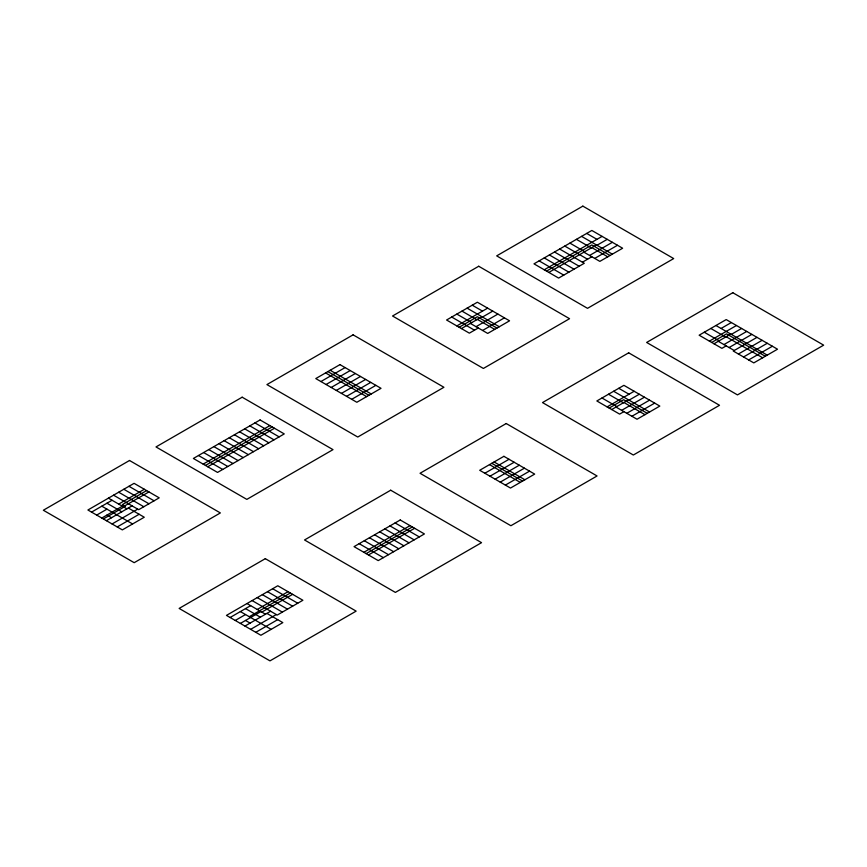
<?xml version="1.0" encoding="UTF-8"?>
<svg xmlns="http://www.w3.org/2000/svg" width="867" height="867" viewBox="0 0 867 867"><rect width="100%" height="100%" fill="white"/><g stroke="black" fill="none" stroke-linecap="round" stroke-linejoin="round"><path stroke-width="1.3" d="M91.555 512.115L112.081 500.259M320.92 381.534L345.099 367.575M96.692 515.074L106.955 509.157M118.692 504.085L144.345 489.27M326.046 384.504L350.225 370.545M146.642 490.592L122.42 504.572L125.357 506.274L103.401 518.954M101.818 518.043L122.345 506.187M123.277 506.729L148.94 491.914M331.183 387.462L355.362 373.504M203.171 464.116L269.875 425.599M106.403 520.688L132.066 505.873M205.457 465.438L272.173 426.932M544.248 269.778L602.099 236.377M336.309 390.421L360.488 376.462M546.546 271.1L591.836 244.96L610.065 255.483M207.755 466.771L274.471 428.255M112.081 523.961L137.734 509.157M548.833 272.422L596.42 244.96M456.844 325.927L487.633 308.153M596.962 245.274L607.225 239.346M341.446 393.39L365.625 379.432M459.142 327.26L477.37 316.726L496.997 328.062M117.218 526.93L139.143 514.272M461.428 328.582L481.954 316.726M482.496 317.04L492.759 311.112M589.582 255.462L612.362 242.305M346.572 396.349L370.751 382.39M582.429 262.192L591.836 256.762M476.048 326.696L497.896 314.082M594.708 258.42L617.488 245.274M351.709 399.319L375.888 385.349M478.302 327.997L469.361 333.156L446.581 320.01L477.37 302.225L509.558 320.812L487.709 333.427L470.369 323.413M482.583 330.468L504.421 317.853M721.062 328.463L731.325 322.546M230.113 617.499L250.639 605.654M709.401 341.121L736.462 325.504M484.848 473.241L509.027 459.282M711.699 342.454L726.546 333.882L765.301 356.25M713.996 343.776L730.783 334.077M235.25 620.458L245.513 614.54M731.325 334.391L741.588 328.463M607.106 406.894L634.167 391.266M257.25 609.468L288.039 591.684M489.974 476.211L514.153 462.252M609.165 408.075L623.666 399.709L647.27 413.331M249.284 616.719L290.337 593.017M240.376 623.427L260.902 611.571M363.847 552.301L410.037 525.64M723.945 344.578L746.725 331.432M611.69 409.538L628.488 399.839M261.834 612.113L292.623 594.339M629.03 400.153L639.293 394.236M366.145 553.623L412.324 526.963M495.111 479.169L519.29 465.211M726.199 345.879L721.918 348.35L699.138 335.204L726.199 319.576L777.515 349.206L753.802 362.894L733.276 351.048L756.989 337.361M244.96 626.072L270.623 611.257M368.442 554.956L414.621 528.285M729.071 347.548L751.852 334.391M621.65 410.34L644.43 397.194M500.237 482.128L524.416 468.169M623.904 411.652L619.623 414.112L596.843 400.966L623.904 385.338L659.82 406.081L637.039 419.238L615.971 407.067M250.639 629.355L276.302 614.54M626.776 413.31L649.556 400.153M505.374 485.097L529.553 471.139M255.776 632.314L277.7 619.656M738.402 354.007L762.115 340.319M631.913 416.268L654.693 403.122M743.539 356.976L767.252 343.278M748.665 359.935L772.378 346.247M586.699 233.418L596.962 239.346M581.573 236.377L612.362 254.161M591.836 247.604L607.767 256.805M576.436 239.346L591.283 247.919M715.936 325.504L767.252 355.134M569.912 243.118L584.759 251.69M583.903 252.178L599.845 261.379L622.625 248.233L591.836 230.459L533.985 263.85L558.63 278.079L584.293 263.265L559.649 249.035M726.199 336.732L762.667 357.778M710.799 328.463L725.657 337.046M564.775 246.076L587.555 259.233M704.275 332.234L719.122 340.807M718.266 341.305L734.208 350.506M554.512 252.004L579.156 266.234M549.385 254.963L574.03 269.193M544.248 257.933L568.893 272.162M539.122 260.891L563.767 275.121M618.767 388.308L629.03 394.236M472.233 305.195L482.496 311.112M613.641 391.266L649.556 412.009M467.107 308.153L499.294 326.74M623.904 402.494L644.972 414.654M608.504 394.236L623.362 402.808M477.37 319.381L494.71 329.384M461.97 311.112L476.828 319.695M456.844 314.082L471.691 322.654M601.98 397.996L616.827 406.58M451.707 317.04L474.487 330.197M494.103 461.981L524.882 479.754M491.806 463.303L522.595 481.077M330.175 370.274L371.217 393.976M489.508 464.625L520.298 482.399M327.878 371.596L368.93 395.298M325.58 372.918L366.633 396.62M254.952 422.912L279.131 436.87M249.815 425.87L273.994 439.829M244.689 428.84L268.868 442.799M239.552 431.799L263.731 445.757M395.103 522.942L419.281 536.911M234.426 434.757L258.604 448.727M389.977 525.911L414.155 539.87M229.289 437.727L253.478 451.685M384.84 528.87L409.018 542.829M224.163 440.685L248.341 454.644M379.713 531.829L403.892 545.798M219.026 443.655L243.215 457.613M374.577 534.798L398.755 548.757M213.9 446.613L238.078 460.572M369.45 537.757L393.629 551.715M208.763 449.572L232.952 463.531M364.313 540.726L388.492 554.685M203.637 452.541L227.815 466.5M359.187 543.685L383.366 557.644M198.5 455.5L222.689 469.459M128.955 486.3L154.066 500.801M123.818 489.27L148.94 503.77M118.692 492.228L143.803 506.729M113.555 495.187L138.677 509.688L159.203 497.842L134.082 483.342L87.903 510.002L122.345 529.889L144.269 517.231L128.327 508.029M272.639 588.726L297.76 603.226M108.429 498.157L126.929 508.842M267.513 591.684L292.623 606.185M106.955 503.228L121.803 511.801M262.376 594.654L287.497 609.154M101.818 506.187L132.608 523.961M257.25 597.612L282.36 612.113M106.955 515.074L111.54 517.729M252.113 600.582L277.234 615.071L302.886 600.267L277.776 585.767L226.46 615.386L260.902 635.273L282.826 622.614L266.895 613.413M246.987 603.54L265.486 614.226M245.513 608.612L260.36 617.185M240.376 611.571L271.165 629.355M245.513 620.458L250.097 623.113M129.519 460.485L43.35 510.24L134.19 562.683L220.359 512.939L129.519 460.485M242.164 397.194L155.995 446.938L246.835 499.392L333.004 449.637L242.164 397.194M353.086 334.835L266.917 384.59L357.757 437.033L443.926 387.278L353.086 334.835M478.714 266.256L392.545 316L483.385 368.453L569.554 318.698L478.714 266.256M582.852 206.129L496.683 255.873L587.523 308.327L673.692 258.572L582.852 206.129M339.962 364.617L315.783 378.576L356.836 402.277L381.014 388.318L339.962 364.617M260.078 419.953L193.374 458.459L217.552 472.428L284.257 433.912L260.078 419.953M265.302 558.673L179.133 608.428L269.973 660.871L356.142 611.127L265.302 558.673M390.703 490.213L304.534 539.968L395.374 592.41L481.543 542.666L390.703 490.213M506.22 423.529L420.051 473.274L510.891 525.727L597.06 475.972L506.22 423.529M628.673 352.826L542.504 402.581L633.343 455.023L719.512 405.279L628.673 352.826M732.81 292.71L646.641 342.454L737.481 394.897L823.65 345.153L732.81 292.71M503.89 456.324L479.711 470.282L510.5 488.056L534.679 474.097L503.89 456.324M400.24 519.983L354.05 546.644L378.229 560.602L424.418 533.942L400.24 519.983"/></g></svg>
